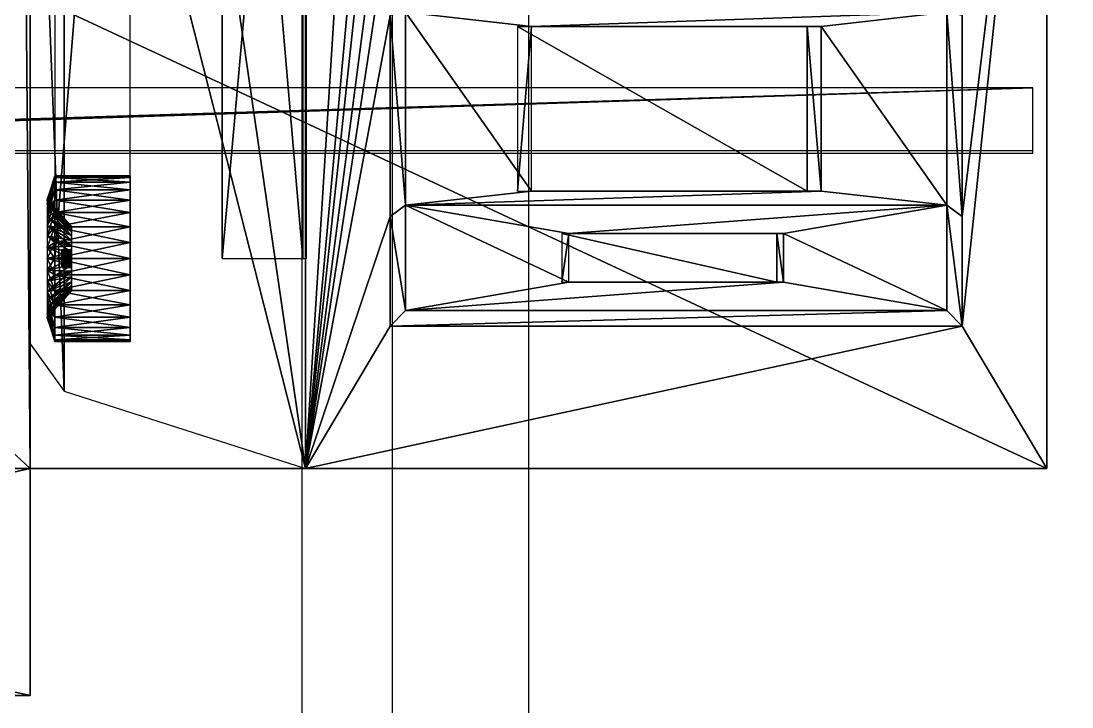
# Model space of a CAD drawing. Units: millimetres at full size, sheet at 1:50. Extents: x -9750 to 9750, y -6680 to 6675.
# Drawn here: x -78.2 to 153.6, y 1402.2 to 1553.4 of the extents above; entities that cross this region are included whole.
import ezdxf

# ---------------------------------------------------------------- set-up
doc = ezdxf.new("R2010")
doc.units = ezdxf.units.MM
doc.header["$LTSCALE"] = 50
doc.layers.add('0-9_部品実装', color=7, linetype='Continuous')
doc.layers.add('0-A_汎用オブジェクト（実装）', color=4, linetype='Continuous')

msp = doc.modelspace()

# ---------------------------------------------------------------- wipeouts: each hides what was drawn before it
msp.add_wipeout([(-3365.77, 3792.05), (-3365.77, -1764.95), (296.23, -1764.95), (296.23, -1764.95)])

# ---------------------------------------------------------------- next in the draw order: wipeouts: each hides what was drawn before it
msp.add_wipeout([(-3365.77, 3792.05), (296.23, -1764.95), (296.23, 3792.05), (296.23, 3792.05)])

# ---------------------------------------------------------------- next in the draw order: wipeouts: each hides what was drawn before it
msp.add_wipeout([(-301.16, 1390.21), (296.23, 1390.21), (296.23, 1434.41), (296.23, 1434.41)])

# ---------------------------------------------------------------- next in the draw order: wipeouts: each hides what was drawn before it
msp.add_wipeout([(-301.16, 1390.21), (296.23, 1434.41), (-291.9, 1434.41), (-291.9, 1434.41)])

# ---------------------------------------------------------------- next in the draw order: linework, layer by layer
at = {"layer": '0-A_汎用オブジェクト（実装）'}
for p, q in [((-300.31, 1404.72), (-76.12, 1404.72)), ((-76.12, 1404.72), (-300.31, 1404.72))]:
    msp.add_line(p, q, dxfattribs=at)

# ---------------------------------------------------------------- next in the draw order: wipeouts: each hides what was drawn before it
msp.add_wipeout([(-291.9, 1434.41), (296.23, 1434.41), (296.23, 1435.69), (296.23, 1435.69)])

# ---------------------------------------------------------------- next in the draw order: wipeouts: each hides what was drawn before it
msp.add_wipeout([(-291.9, 1434.41), (296.23, 1435.69), (-289.6, 1435.69), (-289.6, 1435.69)])

# ---------------------------------------------------------------- next in the draw order: wipeouts: each hides what was drawn before it
msp.add_wipeout([(-289.6, 1435.69), (296.23, 1435.69), (296.23, 1436.29), (296.23, 1436.29)])

# ---------------------------------------------------------------- next in the draw order: wipeouts: each hides what was drawn before it
msp.add_wipeout([(-289.6, 1435.69), (296.23, 1436.29), (-285.56, 1436.29), (-285.56, 1436.29)])

# ---------------------------------------------------------------- next in the draw order: wipeouts: each hides what was drawn before it
msp.add_wipeout([(-285.56, 1436.29), (296.23, 1436.29), (296.23, 1779.3), (296.23, 1779.3)])

# ---------------------------------------------------------------- next in the draw order: wipeouts: each hides what was drawn before it
msp.add_wipeout([(-285.56, 1436.29), (296.23, 1779.3), (-285.56, 1779.3), (-285.56, 1779.3)])

# ---------------------------------------------------------------- next in the draw order: linework, layer by layer
for p, q in [((-33.77, 1501.05), (-33.77, 1708.35)), ((-33.77, 1501.05), (-33.77, 1708.35)), ((-33.77, 1501.05), (-33.77, 1708.35)), ((-33.77, 1501.05), (-33.77, 1708.35)), ((-54.1, 1517.92), (-54.1, 1519.31)), ((-54.1, 1501.05), (-54.1, 1519.31)), ((-54.1, 1513.96), (-54.1, 1519.31)), ((-54.1, 1519.31), (-54.1, 1513.96)), ((-54.1, 1501.05), (-54.1, 1519.31)), ((-54.1, 1519.31), (-54.1, 1501.05)), ((-54.1, 1513.96), (-54.1, 1517.92)), ((-54.1, 1517.92), (-54.1, 1513.96)), ((-54.1, 1501.05), (-54.1, 1513.96)), ((-54.1, 1508.04), (-54.1, 1513.96)), ((-54.1, 1513.96), (-54.1, 1508.04)), ((-54.1, 1513.96), (-54.1, 1501.05)), ((-67.01, 1508.24), (-67.01, 1507.18)), ((-67.01, 1508.24), (-67.01, 1507.05)), ((-67.01, 1507.05), (-67.01, 1508.24)), ((-67.01, 1508.1), (-67.01, 1507.05)), ((-67.01, 1508.1), (-67.01, 1507.05)), ((-67.01, 1506.66), (-67.01, 1508.1)), ((-67.01, 1507.69), (-67.01, 1506.66)), ((-67.01, 1507.69), (-67.01, 1506.66)), ((-67.01, 1507.69), (-67.01, 1506.04)), ((-67.01, 1506.04), (-67.01, 1507.69)), ((-67.01, 1502.99), (-67.01, 1507.18)), ((-67.01, 1507.18), (-67.01, 1502.95)), ((-67.01, 1502.95), (-67.01, 1507.18)), ((-67.01, 1502.95), (-67.01, 1507.05)), ((-67.01, 1502.95), (-67.01, 1507.05)), ((-67.01, 1507.05), (-67.01, 1502.82)), ((-67.01, 1502.82), (-67.01, 1507.05)), ((-67.01, 1507.03), (-67.01, 1506.04)), ((-67.01, 1507.03), (-67.01, 1506.04)), ((-67.01, 1507.03), (-67.01, 1505.22)), ((-67.01, 1505.22), (-67.01, 1507.03)), ((-67.01, 1502.82), (-67.01, 1506.66)), ((-67.01, 1502.63), (-67.01, 1506.66)), ((-54.1, 1501.05), (-54.1, 1508.04)), ((-67.01, 1506.13), (-67.01, 1505.04)), ((-67.01, 1506.13), (-67.01, 1505.22)), ((-67.01, 1506.13), (-67.01, 1504.25)), ((-67.01, 1504.25), (-67.01, 1506.13)), ((-67.01, 1502.63), (-67.01, 1506.04)), ((-67.01, 1502.63), (-67.01, 1506.04)), ((-67.01, 1506.04), (-67.01, 1502.37)), ((-67.01, 1502.37), (-67.01, 1506.04)), ((-67.01, 1505.22), (-67.01, 1504.25)), ((-67.01, 1502.37), (-67.01, 1505.22)), ((-67.01, 1502.37), (-67.01, 1505.22)), ((-67.01, 1505.22), (-67.01, 1502.06)), ((-67.01, 1502.06), (-67.01, 1505.22)), ((-67.01, 1505.04), (-67.01, 1503.8)), ((-67.01, 1505.04), (-67.01, 1503.19)), ((-67.01, 1503.19), (-67.01, 1505.04)), ((-67.01, 1504.25), (-67.01, 1503.19)), ((-67.01, 1502.06), (-67.01, 1504.25)), ((-67.01, 1502.06), (-67.01, 1504.25)), ((-67.01, 1504.25), (-67.01, 1501.73)), ((-67.01, 1501.73), (-67.01, 1504.25)), ((-69.12, 1502.99), (-69.12, 1502.82)), ((-69.12, 1502.82), (-69.12, 1502.99)), ((-69.12, 1502.82), (-69.12, 1502.99)), ((-69.12, 1502.82), (-69.12, 1500.37)), ((-69.12, 1502.82), (-69.12, 1502.37)), ((-69.12, 1502.82), (-69.12, 1501.73)), ((-69.12, 1502.37), (-69.12, 1502.82)), ((-69.12, 1500.37), (-69.12, 1502.82)), ((-69.12, 1501.73), (-69.12, 1502.82)), ((-69.12, 1501.73), (-69.12, 1502.82)), ((-69.12, 1502.37), (-69.12, 1501.73)), ((-69.12, 1501.73), (-69.12, 1502.37)), ((-69.12, 1501.73), (-69.12, 1500.37)), ((-69.12, 1501.05), (-69.12, 1501.73)), ((-69.12, 1500.37), (-69.12, 1501.73)), ((-67.01, 1503.8), (-67.01, 1502.45)), ((-67.01, 1503.8), (-67.01, 1502.11)), ((-67.01, 1502.11), (-67.01, 1503.8)), ((-67.01, 1503.19), (-67.01, 1502.11)), ((-67.01, 1501.73), (-67.01, 1503.19)), ((-67.01, 1501.73), (-67.01, 1503.19)), ((-67.01, 1503.19), (-67.01, 1501.39)), ((-67.01, 1501.39), (-67.01, 1503.19)), ((-67.01, 1502.45), (-67.01, 1501.05)), ((-67.01, 1502.45), (-67.01, 1501.05)), ((-67.01, 1502.11), (-67.01, 1501.05)), ((-67.01, 1501.05), (-67.01, 1502.11)), ((-67.01, 1501.39), (-67.01, 1502.11)), ((-67.01, 1502.11), (-67.01, 1501.05)), ((-67.01, 1502.11), (-67.01, 1501.05)), ((-69.12, 1500.37), (-69.12, 1501.05)), ((-69.12, 1500.37), (-69.12, 1499.73)), ((-69.12, 1500.37), (-69.12, 1499.27)), ((-69.12, 1500.37), (-69.12, 1499.27)), ((-69.12, 1499.73), (-69.12, 1500.37)), ((-69.12, 1499.27), (-69.12, 1500.37)), ((-69.12, 1499.73), (-69.12, 1499.27)), ((-69.12, 1499.27), (-69.12, 1499.73)), ((-67.01, 1499.98), (-67.01, 1501.05)), ((-67.01, 1501.05), (-67.01, 1499.98)), ((-67.01, 1501.05), (-67.01, 1500.71)), ((-67.01, 1499.65), (-67.01, 1501.05)), ((-67.01, 1500.71), (-67.01, 1498.91)), ((-67.01, 1498.91), (-67.01, 1500.71)), ((-67.01, 1500.71), (-67.01, 1499.98)), ((-67.01, 1500.37), (-67.01, 1497.85)), ((-67.01, 1497.85), (-67.01, 1500.37)), ((-67.01, 1500.37), (-67.01, 1498.91)), ((-67.01, 1500.37), (-67.01, 1498.91)), ((-67.01, 1500.04), (-67.01, 1496.88)), ((-67.01, 1496.88), (-67.01, 1500.04)), ((-67.01, 1500.04), (-67.01, 1497.85)), ((-67.01, 1500.04), (-67.01, 1497.85)), ((-67.01, 1499.73), (-67.01, 1496.06)), ((-67.01, 1496.06), (-67.01, 1499.73)), ((-67.01, 1499.73), (-67.01, 1496.88)), ((-67.01, 1499.73), (-67.01, 1496.88)), ((-67.01, 1498.3), (-67.01, 1499.65)), ((-67.01, 1499.47), (-67.01, 1495.44)), ((-67.01, 1495.44), (-67.01, 1499.47)), ((-67.01, 1499.47), (-67.01, 1496.06)), ((-67.01, 1499.47), (-67.01, 1496.06)), ((-54.1, 1494.06), (-54.1, 1501.05)), ((-54.1, 1488.13), (-54.1, 1501.05)), ((-54.1, 1482.79), (-54.1, 1501.05)), ((-54.1, 1501.05), (-54.1, 1482.79)), ((-54.1, 1501.05), (-54.1, 1494.06)), ((-54.1, 1501.05), (-54.1, 1488.13)), ((-69.12, 1499.27), (-69.12, 1499.11)), ((-67.01, 1499.27), (-67.01, 1495.05)), ((-67.01, 1495.05), (-67.01, 1499.27)), ((-67.01, 1499.27), (-67.01, 1495.44)), ((-67.01, 1499.27), (-67.01, 1495.44)), ((-67.01, 1499.15), (-67.01, 1494.92)), ((-67.01, 1494.92), (-67.01, 1499.15)), ((-67.01, 1499.15), (-67.01, 1495.05)), ((-67.01, 1499.15), (-67.01, 1495.05)), ((-67.01, 1499.11), (-67.01, 1494.92)), ((-67.01, 1498.91), (-67.01, 1497.06)), ((-67.01, 1497.06), (-67.01, 1498.91)), ((-67.01, 1497.85), (-67.01, 1498.91)), ((-67.01, 1497.06), (-67.01, 1498.3)), ((-67.01, 1497.85), (-67.01, 1495.97)), ((-67.01, 1495.97), (-67.01, 1497.85)), ((-67.01, 1496.88), (-67.01, 1497.85)), ((-67.01, 1495.97), (-67.01, 1497.06)), ((-67.01, 1496.88), (-67.01, 1495.07)), ((-67.01, 1495.07), (-67.01, 1496.88)), ((-67.01, 1495.97), (-67.01, 1496.88)), ((-67.01, 1496.06), (-67.01, 1494.41)), ((-67.01, 1494.41), (-67.01, 1496.06)), ((-67.01, 1495.07), (-67.01, 1496.06)), ((-67.01, 1495.07), (-67.01, 1496.06)), ((-67.01, 1495.44), (-67.01, 1494)), ((-67.01, 1494), (-67.01, 1495.44)), ((-67.01, 1494.41), (-67.01, 1495.44)), ((-67.01, 1494.41), (-67.01, 1495.44)), ((-67.01, 1495.05), (-67.01, 1493.86)), ((-67.01, 1493.86), (-67.01, 1495.05)), ((-67.01, 1494), (-67.01, 1495.05)), ((-67.01, 1494), (-67.01, 1495.05)), ((-67.01, 1493.86), (-67.01, 1494.92)), ((-54.1, 1488.13), (-54.1, 1494.06)), ((-54.1, 1494.06), (-54.1, 1488.13)), ((-54.1, 1484.18), (-54.1, 1488.13)), ((-54.1, 1482.79), (-54.1, 1488.13)), ((-54.1, 1488.13), (-54.1, 1482.79)), ((-54.1, 1488.13), (-54.1, 1484.18)), ((-54.1, 1482.79), (-54.1, 1484.18)), ((-76.12, 1404.72), (-76.12, 1454.76))]:
    msp.add_line(p, q, dxfattribs=at)
for points in [[(-80.19, 1936.94), (-76.12, 1454.76), (-76.12, 1940.74)], [(-80.19, 1936.94), (-80.19, 1458.55), (-76.12, 1454.76), (-80.19, 1936.94), (-296.24, 1458.55), (-80.19, 1458.55)], [(-70.7, 1501.05), (-54.1, 1708.35), (-70.7, 1708.35)], [(-70.7, 1501.05), (-54.1, 1501.05), (-54.1, 1708.35)], [(-70.7, 1501.05), (-54.1, 1501.05), (-54.1, 1708.35), (-70.7, 1501.05), (-54.1, 1708.35), (-70.7, 1708.35)], [(-68.63, 1471.86), (-68.63, 1663.87), (-76.12, 1663.87)], [(-68.63, 1471.86), (-76.12, 1663.87), (-76.12, 1482.29)], [(-70.7, 1518.96), (-70.7, 1519.31), (-72.42, 1514.11)], [(-70.7, 1519.31), (-72.42, 1514.11), (-72.42, 1513.86)], [(-70.7, 1519.31), (-72.42, 1513.86), (-70.7, 1518.96)], [(-70.7, 1517.92), (-70.7, 1518.96), (-72.42, 1513.86)], [(-70.7, 1518.96), (-72.42, 1514.11), (-72.42, 1513.86)], [(-70.7, 1518.96), (-72.42, 1513.86), (-72.42, 1513.12)], [(-70.7, 1518.96), (-72.42, 1513.12), (-70.7, 1517.92)], [(-70.7, 1516.23), (-72.42, 1513.12), (-72.42, 1511.91), (-70.7, 1516.23), (-70.7, 1517.92), (-72.42, 1513.12)], [(-70.7, 1517.92), (-72.42, 1513.86), (-72.42, 1513.12)], [(-70.7, 1517.92), (-72.42, 1513.12), (-72.42, 1511.91)], [(-70.7, 1517.92), (-72.42, 1511.91), (-70.7, 1516.23)], [(-54.1, 1518.96), (-54.1, 1519.31), (-70.7, 1519.31)], [(-54.1, 1518.96), (-70.7, 1519.31), (-70.7, 1518.96)], [(-54.1, 1519.31), (-70.7, 1519.31), (-70.7, 1518.96)], [(-54.1, 1519.31), (-70.7, 1518.96), (-54.1, 1518.96)], [(-54.1, 1517.92), (-54.1, 1518.96), (-70.7, 1518.96)], [(-54.1, 1517.92), (-70.7, 1518.96), (-70.7, 1517.92)], [(-54.1, 1518.96), (-70.7, 1518.96), (-70.7, 1517.92)], [(-54.1, 1518.96), (-70.7, 1517.92), (-54.1, 1517.92)], [(-54.1, 1516.23), (-70.7, 1517.92), (-70.7, 1516.23)], [(-54.1, 1516.23), (-54.1, 1517.92), (-70.7, 1517.92)], [(-54.1, 1517.92), (-70.7, 1516.23), (-54.1, 1516.23)], [(-54.1, 1517.92), (-70.7, 1517.92), (-70.7, 1516.23)], [(-54.1, 1517.92), (-54.1, 1519.31), (-54.1, 1518.96)], [(-70.7, 1513.96), (-72.42, 1511.91), (-72.42, 1510.28), (-70.7, 1513.96), (-70.7, 1516.23), (-72.42, 1511.91)], [(-70.7, 1516.23), (-72.42, 1511.91), (-72.42, 1510.28)], [(-70.7, 1516.23), (-72.42, 1510.28), (-70.7, 1513.96)], [(-54.1, 1513.96), (-54.1, 1516.23), (-70.7, 1516.23), (-54.1, 1513.96), (-70.7, 1516.23), (-70.7, 1513.96)], [(-54.1, 1516.23), (-70.7, 1513.96), (-54.1, 1513.96)], [(-54.1, 1516.23), (-70.7, 1516.23), (-70.7, 1513.96)], [(-72.42, 1513.86), (-67.01, 1508.24), (-72.42, 1514.11)], [(-72.42, 1514.11), (-67.01, 1508.1), (-67.01, 1508.24)], [(-72.42, 1514.11), (-72.42, 1513.86), (-67.01, 1508.1)], [(-70.7, 1511.2), (-70.7, 1513.96), (-72.42, 1510.28), (-70.7, 1511.2), (-72.42, 1510.28), (-72.42, 1508.31)], [(-70.7, 1513.96), (-72.42, 1510.28), (-72.42, 1508.31)], [(-70.7, 1513.96), (-72.42, 1508.31), (-70.7, 1511.2)], [(-72.42, 1513.12), (-67.01, 1508.1), (-72.42, 1513.86), (-72.42, 1513.12), (-67.01, 1507.69), (-67.01, 1508.1)], [(-72.42, 1513.86), (-67.01, 1508.1), (-67.01, 1508.24)], [(-72.42, 1513.86), (-67.01, 1507.69), (-67.01, 1508.1)], [(-72.42, 1513.86), (-72.42, 1513.12), (-67.01, 1507.69)], [(-54.1, 1511.2), (-70.7, 1513.96), (-70.7, 1511.2)], [(-54.1, 1511.2), (-54.1, 1513.96), (-70.7, 1513.96)], [(-54.1, 1513.96), (-70.7, 1513.96), (-70.7, 1511.2)], [(-54.1, 1513.96), (-70.7, 1511.2), (-54.1, 1511.2)], [(-72.42, 1511.91), (-67.01, 1507.69), (-72.42, 1513.12)], [(-72.42, 1513.12), (-67.01, 1507.03), (-67.01, 1507.69)], [(-72.42, 1513.12), (-72.42, 1511.91), (-67.01, 1507.03)], [(-72.42, 1510.28), (-67.01, 1507.03), (-72.42, 1511.91)], [(-72.42, 1511.91), (-67.01, 1507.03), (-67.01, 1507.69)], [(-72.42, 1511.91), (-67.01, 1506.13), (-67.01, 1507.03)], [(-72.42, 1511.91), (-72.42, 1510.28), (-67.01, 1506.13)], [(-70.7, 1508.04), (-72.42, 1508.31), (-72.42, 1506.05), (-70.7, 1508.04), (-70.7, 1511.2), (-72.42, 1508.31)], [(-70.7, 1511.2), (-72.42, 1508.31), (-72.42, 1506.05)], [(-70.7, 1511.2), (-72.42, 1506.05), (-70.7, 1508.04)], [(-54.1, 1508.04), (-54.1, 1511.2), (-70.7, 1511.2), (-54.1, 1508.04), (-70.7, 1511.2), (-70.7, 1508.04)], [(-54.1, 1511.2), (-70.7, 1511.2), (-70.7, 1508.04), (-54.1, 1511.2), (-70.7, 1508.04), (-54.1, 1508.04)], [(-72.42, 1508.31), (-67.01, 1506.13), (-72.42, 1510.28)], [(-72.42, 1510.28), (-67.01, 1506.13), (-67.01, 1507.03)], [(-72.42, 1510.28), (-67.01, 1505.04), (-67.01, 1506.13)], [(-72.42, 1510.28), (-72.42, 1508.31), (-67.01, 1505.04)], [(-72.42, 1506.05), (-67.01, 1505.04), (-72.42, 1508.31)], [(-72.42, 1508.31), (-67.01, 1505.04), (-67.01, 1506.13)], [(-72.42, 1508.31), (-67.01, 1503.8), (-67.01, 1505.04)], [(-72.42, 1508.31), (-72.42, 1506.05), (-67.01, 1503.8)], [(-70.7, 1504.61), (-70.7, 1508.04), (-72.42, 1506.05)], [(-70.7, 1508.04), (-72.42, 1506.05), (-72.42, 1503.6)], [(-70.7, 1508.04), (-72.42, 1503.6), (-70.7, 1504.61)], [(-54.1, 1504.61), (-70.7, 1508.04), (-70.7, 1504.61)], [(-54.1, 1504.61), (-54.1, 1508.04), (-70.7, 1508.04)], [(-54.1, 1508.04), (-70.7, 1508.04), (-70.7, 1504.61)], [(-54.1, 1508.04), (-70.7, 1504.61), (-54.1, 1504.61)], [(-70.7, 1504.61), (-72.42, 1506.05), (-72.42, 1503.6)], [(-72.42, 1503.6), (-67.01, 1503.8), (-72.42, 1506.05)], [(-72.42, 1506.05), (-67.01, 1503.8), (-67.01, 1505.04)], [(-72.42, 1506.05), (-67.01, 1502.45), (-67.01, 1503.8)], [(-72.42, 1506.05), (-72.42, 1503.6), (-67.01, 1502.45)], [(-70.7, 1501.05), (-72.42, 1503.6), (-72.42, 1501.05), (-70.7, 1501.05), (-70.7, 1504.61), (-72.42, 1503.6)], [(-70.7, 1504.61), (-72.42, 1503.6), (-72.42, 1501.05)], [(-70.7, 1504.61), (-72.42, 1501.05), (-70.7, 1501.05)], [(-54.1, 1501.05), (-70.7, 1504.61), (-70.7, 1501.05)], [(-54.1, 1501.05), (-54.1, 1504.61), (-70.7, 1504.61)], [(-54.1, 1504.61), (-70.7, 1504.61), (-70.7, 1501.05), (-54.1, 1504.61), (-70.7, 1501.05), (-54.1, 1501.05)], [(-72.42, 1503.6), (-67.01, 1502.45), (-67.01, 1503.8)], [(-72.42, 1501.05), (-67.01, 1502.45), (-72.42, 1503.6)], [(-72.42, 1503.6), (-67.01, 1501.05), (-67.01, 1502.45)], [(-72.42, 1503.6), (-72.42, 1501.05), (-67.01, 1501.05)], [(-72.42, 1501.05), (-67.01, 1501.05), (-67.01, 1502.45)], [(-67.01, 1502.95), (-67.01, 1502.99), (-69.12, 1502.99)], [(-67.01, 1502.95), (-69.12, 1502.99), (-69.12, 1502.95)], [(-67.01, 1502.99), (-69.12, 1502.95), (-67.01, 1502.95)], [(-67.01, 1502.99), (-69.12, 1502.99), (-69.12, 1502.95)], [(-67.01, 1502.82), (-69.12, 1502.95), (-69.12, 1502.82)], [(-67.01, 1502.95), (-69.12, 1502.82), (-67.01, 1502.82)], [(-67.01, 1502.95), (-69.12, 1502.95), (-69.12, 1502.82)], [(-67.01, 1502.63), (-69.12, 1502.82), (-69.12, 1502.63), (-67.01, 1502.63), (-67.01, 1502.82), (-69.12, 1502.82)], [(-67.01, 1502.82), (-69.12, 1502.63), (-67.01, 1502.63)], [(-67.01, 1502.82), (-69.12, 1502.82), (-69.12, 1502.63)], [(-67.01, 1502.37), (-67.01, 1502.63), (-69.12, 1502.63), (-67.01, 1502.37), (-69.12, 1502.63), (-69.12, 1502.37)], [(-67.01, 1502.63), (-69.12, 1502.37), (-67.01, 1502.37)], [(-67.01, 1502.63), (-69.12, 1502.63), (-69.12, 1502.37)], [(-67.01, 1502.06), (-67.01, 1502.37), (-69.12, 1502.37)], [(-67.01, 1502.06), (-69.12, 1502.37), (-69.12, 1502.06)], [(-67.01, 1502.37), (-69.12, 1502.06), (-67.01, 1502.06)], [(-67.01, 1502.37), (-69.12, 1502.37), (-69.12, 1502.06)], [(-67.01, 1501.73), (-67.01, 1502.06), (-69.12, 1502.06), (-67.01, 1501.73), (-69.12, 1502.06), (-69.12, 1501.73)], [(-67.01, 1502.06), (-69.12, 1501.73), (-67.01, 1501.73)], [(-67.01, 1502.06), (-69.12, 1502.06), (-69.12, 1501.73)], [(-67.01, 1501.39), (-67.01, 1501.73), (-69.12, 1501.73)], [(-67.01, 1501.39), (-69.12, 1501.73), (-69.12, 1501.39)], [(-67.01, 1501.73), (-69.12, 1501.73), (-69.12, 1501.39), (-67.01, 1501.73), (-69.12, 1501.39), (-67.01, 1501.39)], [(-70.7, 1497.49), (-70.7, 1501.05), (-72.42, 1501.05)], [(-70.7, 1497.49), (-72.42, 1501.05), (-72.42, 1498.5)], [(-72.42, 1498.5), (-67.01, 1501.05), (-72.42, 1501.05)], [(-72.42, 1498.5), (-67.01, 1499.65), (-67.01, 1501.05)], [(-72.42, 1501.05), (-67.01, 1499.65), (-67.01, 1501.05), (-72.42, 1501.05), (-72.42, 1498.5), (-67.01, 1499.65)], [(-70.7, 1501.05), (-72.42, 1498.5), (-70.7, 1497.49)], [(-70.7, 1501.05), (-72.42, 1501.05), (-72.42, 1498.5)], [(-72.42, 1496.05), (-67.01, 1499.65), (-72.42, 1498.5)], [(-72.42, 1496.05), (-67.01, 1498.3), (-67.01, 1499.65)], [(-72.42, 1498.5), (-67.01, 1498.3), (-67.01, 1499.65)], [(-54.1, 1497.49), (-54.1, 1501.05), (-70.7, 1501.05)], [(-54.1, 1497.49), (-70.7, 1501.05), (-70.7, 1497.49)], [(-54.1, 1501.05), (-70.7, 1501.05), (-70.7, 1497.49), (-54.1, 1501.05), (-70.7, 1497.49), (-54.1, 1497.49)], [(-67.01, 1501.05), (-67.01, 1501.39), (-69.12, 1501.39), (-67.01, 1501.05), (-69.12, 1501.39), (-69.12, 1501.05)], [(-67.01, 1501.39), (-69.12, 1501.05), (-67.01, 1501.05)], [(-67.01, 1501.39), (-69.12, 1501.39), (-69.12, 1501.05)], [(-67.01, 1500.71), (-67.01, 1501.05), (-69.12, 1501.05)], [(-67.01, 1500.71), (-69.12, 1501.05), (-69.12, 1500.71)], [(-67.01, 1501.05), (-69.12, 1500.71), (-67.01, 1500.71)], [(-67.01, 1501.05), (-69.12, 1501.05), (-69.12, 1500.71)], [(-67.01, 1500.37), (-69.12, 1500.71), (-69.12, 1500.37), (-67.01, 1500.37), (-67.01, 1500.71), (-69.12, 1500.71)], [(-67.01, 1500.71), (-69.12, 1500.37), (-67.01, 1500.37)], [(-67.01, 1500.71), (-69.12, 1500.71), (-69.12, 1500.37)], [(-67.01, 1500.04), (-69.12, 1500.37), (-69.12, 1500.04), (-67.01, 1500.04), (-67.01, 1500.37), (-69.12, 1500.37)], [(-67.01, 1500.37), (-69.12, 1500.37), (-69.12, 1500.04), (-67.01, 1500.37), (-69.12, 1500.04), (-67.01, 1500.04)], [(-67.01, 1499.73), (-67.01, 1500.04), (-69.12, 1500.04), (-67.01, 1499.73), (-69.12, 1500.04), (-69.12, 1499.73)], [(-67.01, 1500.04), (-69.12, 1500.04), (-69.12, 1499.73), (-67.01, 1500.04), (-69.12, 1499.73), (-67.01, 1499.73)], [(-67.01, 1499.47), (-67.01, 1499.73), (-69.12, 1499.73), (-67.01, 1499.47), (-69.12, 1499.73), (-69.12, 1499.47)], [(-67.01, 1499.73), (-69.12, 1499.47), (-67.01, 1499.47)], [(-67.01, 1499.73), (-69.12, 1499.73), (-69.12, 1499.47)], [(-67.01, 1499.27), (-67.01, 1499.47), (-69.12, 1499.47)], [(-67.01, 1499.27), (-69.12, 1499.47), (-69.12, 1499.27)], [(-67.01, 1499.47), (-69.12, 1499.27), (-67.01, 1499.27)], [(-67.01, 1499.47), (-69.12, 1499.47), (-69.12, 1499.27)], [(-70.7, 1494.06), (-70.7, 1497.49), (-72.42, 1498.5)], [(-70.7, 1494.06), (-72.42, 1498.5), (-72.42, 1496.05)], [(-72.42, 1498.5), (-72.42, 1496.05), (-67.01, 1498.3)], [(-70.7, 1497.49), (-72.42, 1498.5), (-72.42, 1496.05)], [(-72.42, 1493.79), (-67.01, 1498.3), (-72.42, 1496.05)], [(-72.42, 1493.79), (-67.01, 1497.06), (-67.01, 1498.3)], [(-72.42, 1496.05), (-67.01, 1497.06), (-67.01, 1498.3), (-72.42, 1496.05), (-72.42, 1493.79), (-67.01, 1497.06)], [(-70.7, 1497.49), (-72.42, 1496.05), (-70.7, 1494.06)], [(-72.42, 1491.81), (-67.01, 1497.06), (-72.42, 1493.79)], [(-72.42, 1491.81), (-67.01, 1495.97), (-67.01, 1497.06)], [(-72.42, 1493.79), (-67.01, 1495.97), (-67.01, 1497.06), (-72.42, 1493.79), (-72.42, 1491.81), (-67.01, 1495.97)], [(-54.1, 1494.06), (-54.1, 1497.49), (-70.7, 1497.49), (-54.1, 1494.06), (-70.7, 1497.49), (-70.7, 1494.06)], [(-54.1, 1497.49), (-70.7, 1497.49), (-70.7, 1494.06), (-54.1, 1497.49), (-70.7, 1494.06), (-54.1, 1494.06)], [(-67.01, 1499.15), (-69.12, 1499.27), (-69.12, 1499.15), (-67.01, 1499.15), (-67.01, 1499.27), (-69.12, 1499.27)], [(-67.01, 1499.27), (-69.12, 1499.27), (-69.12, 1499.15)], [(-67.01, 1499.27), (-69.12, 1499.15), (-67.01, 1499.15)], [(-67.01, 1499.11), (-69.12, 1499.15), (-69.12, 1499.11), (-67.01, 1499.11), (-67.01, 1499.15), (-69.12, 1499.15)], [(-67.01, 1499.15), (-69.12, 1499.11), (-67.01, 1499.11)], [(-67.01, 1499.15), (-69.12, 1499.15), (-69.12, 1499.11)], [(-70.7, 1490.9), (-70.7, 1494.06), (-72.42, 1496.05)], [(-70.7, 1490.9), (-72.42, 1496.05), (-72.42, 1493.79)], [(-70.7, 1494.06), (-72.42, 1496.05), (-72.42, 1493.79)], [(-72.42, 1490.19), (-67.01, 1495.97), (-72.42, 1491.81)], [(-72.42, 1490.19), (-67.01, 1495.07), (-67.01, 1495.97)], [(-72.42, 1491.81), (-72.42, 1490.19), (-67.01, 1495.07), (-72.42, 1491.81), (-67.01, 1495.07), (-67.01, 1495.97)], [(-72.42, 1488.98), (-67.01, 1495.07), (-72.42, 1490.19)], [(-72.42, 1488.98), (-67.01, 1494.41), (-67.01, 1495.07)], [(-72.42, 1490.19), (-67.01, 1494.41), (-67.01, 1495.07), (-72.42, 1490.19), (-72.42, 1488.98), (-67.01, 1494.41)], [(-72.42, 1488.24), (-67.01, 1494.41), (-72.42, 1488.98)], [(-72.42, 1488.24), (-67.01, 1494), (-67.01, 1494.41)], [(-72.42, 1488.98), (-67.01, 1494), (-67.01, 1494.41)], [(-70.7, 1494.06), (-72.42, 1493.79), (-70.7, 1490.9)], [(-72.42, 1487.99), (-67.01, 1493.86), (-67.01, 1494), (-72.42, 1487.99), (-67.01, 1494), (-72.42, 1488.24)], [(-72.42, 1488.24), (-72.42, 1487.99), (-67.01, 1493.86), (-72.42, 1488.24), (-67.01, 1493.86), (-67.01, 1494)], [(-72.42, 1488.98), (-72.42, 1488.24), (-67.01, 1494)], [(-70.7, 1488.13), (-70.7, 1490.9), (-72.42, 1493.79)], [(-70.7, 1488.13), (-72.42, 1493.79), (-72.42, 1491.81)], [(-70.7, 1490.9), (-72.42, 1493.79), (-72.42, 1491.81)], [(-54.1, 1490.9), (-54.1, 1494.06), (-70.7, 1494.06), (-54.1, 1490.9), (-70.7, 1494.06), (-70.7, 1490.9)], [(-54.1, 1494.06), (-70.7, 1494.06), (-70.7, 1490.9), (-54.1, 1494.06), (-70.7, 1490.9), (-54.1, 1490.9)], [(-70.7, 1485.86), (-70.7, 1488.13), (-72.42, 1491.81)], [(-70.7, 1485.86), (-72.42, 1491.81), (-72.42, 1490.19)], [(-70.7, 1488.13), (-72.42, 1491.81), (-72.42, 1490.19)], [(-70.7, 1490.9), (-72.42, 1491.81), (-70.7, 1488.13)], [(-70.7, 1484.18), (-70.7, 1485.86), (-72.42, 1490.19)], [(-70.7, 1484.18), (-72.42, 1490.19), (-72.42, 1488.98)], [(-70.7, 1485.86), (-72.42, 1490.19), (-72.42, 1488.98)], [(-70.7, 1488.13), (-72.42, 1490.19), (-70.7, 1485.86)], [(-54.1, 1488.13), (-70.7, 1490.9), (-70.7, 1488.13)], [(-54.1, 1488.13), (-54.1, 1490.9), (-70.7, 1490.9)], [(-54.1, 1490.9), (-70.7, 1490.9), (-70.7, 1488.13), (-54.1, 1490.9), (-70.7, 1488.13), (-54.1, 1488.13)], [(-70.7, 1483.14), (-70.7, 1484.18), (-72.42, 1488.98)], [(-70.7, 1483.14), (-72.42, 1488.98), (-72.42, 1488.24)], [(-70.7, 1484.18), (-72.42, 1488.98), (-72.42, 1488.24)], [(-70.7, 1485.86), (-72.42, 1488.98), (-70.7, 1484.18)], [(-70.7, 1482.79), (-72.42, 1488.24), (-72.42, 1487.99), (-70.7, 1482.79), (-70.7, 1483.14), (-72.42, 1488.24)], [(-70.7, 1483.14), (-72.42, 1488.24), (-72.42, 1487.99)], [(-70.7, 1484.18), (-72.42, 1488.24), (-70.7, 1483.14)], [(-70.7, 1483.14), (-72.42, 1487.99), (-70.7, 1482.79)], [(-54.1, 1485.86), (-54.1, 1488.13), (-70.7, 1488.13)], [(-54.1, 1485.86), (-70.7, 1488.13), (-70.7, 1485.86)], [(-54.1, 1488.13), (-70.7, 1488.13), (-70.7, 1485.86)], [(-54.1, 1488.13), (-70.7, 1485.86), (-54.1, 1485.86)], [(-54.1, 1484.18), (-54.1, 1485.86), (-70.7, 1485.86)], [(-54.1, 1484.18), (-70.7, 1485.86), (-70.7, 1484.18)], [(-54.1, 1485.86), (-70.7, 1484.18), (-54.1, 1484.18)], [(-54.1, 1485.86), (-70.7, 1485.86), (-70.7, 1484.18)], [(-54.1, 1483.14), (-54.1, 1484.18), (-70.7, 1484.18)], [(-54.1, 1483.14), (-70.7, 1484.18), (-70.7, 1483.14)], [(-54.1, 1484.18), (-70.7, 1483.14), (-54.1, 1483.14)], [(-54.1, 1484.18), (-70.7, 1484.18), (-70.7, 1483.14)], [(-54.1, 1482.79), (-54.1, 1483.14), (-70.7, 1483.14)], [(-54.1, 1482.79), (-70.7, 1483.14), (-70.7, 1482.79)], [(-54.1, 1483.14), (-70.7, 1483.14), (-70.7, 1482.79), (-54.1, 1483.14), (-70.7, 1482.79), (-54.1, 1482.79)], [(-54.1, 1482.79), (-54.1, 1484.18), (-54.1, 1483.14)], [(-80.19, 1458.55), (-300.31, 1454.76), (-76.12, 1454.76)], [(-300.31, 1454.76), (-300.31, 1404.72), (-76.12, 1404.72)], [(-300.31, 1454.76), (-76.12, 1404.72), (-76.12, 1454.76)], [(-76.12, 1454.76), (-300.31, 1404.72), (-76.12, 1404.72)], [(-76.12, 1454.76), (-300.31, 1454.76), (-300.31, 1404.72), (-76.12, 1454.76), (-76.12, 1404.72)]]:
    msp.add_lwpolyline(points, close=True, dxfattribs=at)
for points in [[(-67.01, 1502.82), (-67.01, 1502.95), (-69.12, 1502.95), (-67.01, 1502.82), (-67.01, 1506.66)], [(-67.01, 1508.1), (-67.01, 1506.66), (-67.01, 1502.63)], [(-54.1, 1508.04), (-54.1, 1501.05), (-54.1, 1482.79)], [(-69.12, 1501.73), (-69.12, 1501.05), (-69.12, 1500.37)], [(-69.12, 1499.27), (-69.12, 1501.73), (-69.12, 1499.27)], [(-67.01, 1498.91), (-67.01, 1499.98), (-67.01, 1501.05), (-67.01, 1502.45)], [(-67.01, 1499.98), (-67.01, 1501.05), (-67.01, 1501.39)], [(-67.01, 1501.05), (-67.01, 1499.65), (-67.01, 1501.05)], [(-67.01, 1499.98), (-67.01, 1498.3), (-67.01, 1499.98)], [(-69.12, 1499.11), (-69.12, 1499.27), (-69.12, 1499.11)]]:
    msp.add_lwpolyline(points, dxfattribs=at)

# ---------------------------------------------------------------- next in the draw order: wipeouts: each hides what was drawn before it
msp.add_wipeout([(283.73, 2707.35), (-16.27, 2707.35), (-16.27, 907.35), (-16.27, 907.35)])

# ---------------------------------------------------------------- next in the draw order: wipeouts: each hides what was drawn before it
msp.add_wipeout([(283.73, 2707.35), (-16.27, 907.35), (283.73, 907.35), (283.73, 907.35)])

# ---------------------------------------------------------------- next in the draw order: linework, layer by layer
at = {"layer": '0-9_部品実装', "color": 4}
msp.add_line((33.73, 1827.35), (33.73, 940.35), dxfattribs=at)
for points in [[(283.73, 2707.35), (-16.27, 2707.35), (-16.27, 1333.9)], [(3.73, 1333.9), (3.73, 1877.35), (33.73, 1877.35)]]:
    msp.add_lwpolyline(points, dxfattribs=at)
at = {"layer": '0-A_汎用オブジェクト（実装）'}
for p, q in [((-15.43, 1454.76), (-15.43, 1872.98)), ((-15.43, 1454.76), (-15.43, 1872.98)), ((148.06, 1663.87), (148.06, 1454.76)), ((148.06, 1454.76), (148.06, 1663.87)), ((148.06, 1454.76), (148.06, 1663.87)), ((148.06, 1663.87), (148.06, 1454.76)), ((31.32, 1552.24), (98.25, 1552.24)), ((98.25, 1552.24), (31.32, 1552.24)), ((144.95, 1538.69), (-301.94, 1538.69)), ((144.95, 1538.69), (-301.94, 1538.69)), ((144.95, 1524.3), (144.95, 1538.69)), ((144.95, 1524.3), (144.95, 1538.69)), ((31.32, 1515.9), (95.18, 1515.9)), ((34.39, 1515.9), (98.25, 1515.9)), ((41.09, 1506.58), (90.01, 1506.58)), ((90.01, 1506.58), (41.09, 1506.58)), ((41.09, 1495.83), (88.48, 1495.83)), ((42.62, 1495.83), (90.01, 1495.83)), ((-76.12, 1454.76), (-15.43, 1454.76)), ((-15.43, 1454.76), (-76.12, 1454.76)), ((-15.43, 1454.76), (-76.12, 1454.76)), ((-76.12, 1454.76), (-15.43, 1454.76)), ((148.06, 1454.76), (-15.43, 1454.76)), ((-15.43, 1454.76), (148.06, 1454.76))]:
    msp.add_line(p, q, dxfattribs=at)
for points in [[(-76.12, 1872.98), (-76.12, 1454.76), (-15.43, 1454.76)], [(-76.12, 1872.98), (-15.43, 1454.76), (-15.43, 1872.98)], [(-68.63, 1663.87), (-15.43, 1454.76), (-15.43, 1872.98)], [(3.27, 1751.85), (-15.43, 1872.98), (-15.43, 1454.76)], [(3.27, 1659.57), (3.27, 1751.85), (-15.43, 1454.76)], [(-33.77, 1501.05), (-15.17, 1501.05), (-15.17, 1708.35), (-33.77, 1501.05), (-15.17, 1708.35), (-33.77, 1708.35)], [(-15.98, 1501.05), (-33.77, 1708.35), (-33.77, 1501.05)], [(-15.98, 1501.05), (-15.98, 1708.35), (-33.77, 1708.35)], [(-15.98, 1501.05), (-15.98, 1708.35), (-33.77, 1708.35), (-15.98, 1501.05), (-33.77, 1708.35), (-33.77, 1501.05)], [(-300.31, 1663.87), (148.06, 1454.76), (148.06, 1663.87)], [(-300.31, 1663.87), (-300.31, 1454.76), (148.06, 1454.76)], [(-68.63, 1663.87), (-68.63, 1471.86), (-15.43, 1454.76)], [(129.37, 1510.32), (129.37, 1486.19), (148.06, 1663.87)], [(129.37, 1486.19), (148.06, 1454.76), (148.06, 1663.87)], [(129.37, 1554.62), (129.37, 1510.32), (148.06, 1663.87)], [(3.27, 1628.78), (3.27, 1659.57), (-15.43, 1454.76)], [(3.27, 1598), (3.27, 1628.78), (-15.43, 1454.76)], [(-15.43, 1454.76), (3.27, 1554.62), (3.27, 1577.47), (-15.43, 1454.76), (3.27, 1577.47), (3.27, 1598), (-15.43, 1454.76), (3.27, 1486.19), (3.27, 1510.32)], [(6.61, 1512.8), (6.61, 1555.35), (3.27, 1554.62), (6.61, 1512.8), (3.27, 1554.62), (3.27, 1510.32)], [(34.39, 1515.9), (6.61, 1555.35), (6.61, 1512.8), (34.39, 1515.9), (34.39, 1552.24), (6.61, 1555.35)], [(34.39, 1552.24), (98.25, 1552.24), (126.02, 1555.35), (34.39, 1552.24), (126.02, 1555.35), (6.61, 1555.35)], [(98.25, 1552.24), (98.25, 1515.9), (126.02, 1512.8), (98.25, 1552.24), (126.02, 1512.8), (126.02, 1555.35)], [(126.02, 1555.35), (126.02, 1512.8), (129.37, 1510.32), (126.02, 1555.35), (129.37, 1510.32), (129.37, 1554.62)], [(-15.43, 1454.76), (3.27, 1510.32), (3.27, 1554.62)], [(34.39, 1552.24), (31.32, 1515.9), (34.39, 1515.9)], [(34.39, 1552.24), (31.32, 1552.24), (31.32, 1515.9)], [(31.32, 1552.24), (31.32, 1515.9), (95.18, 1515.9), (31.32, 1552.24), (95.18, 1515.9), (95.18, 1552.24)], [(98.25, 1515.9), (95.18, 1552.24), (95.18, 1515.9)], [(98.25, 1515.9), (98.25, 1552.24), (95.18, 1552.24)], [(144.95, 1538.69), (-301.94, 1538.69), (-301.94, 1524.91)], [(144.95, 1538.69), (-301.94, 1524.91), (144.95, 1524.91)], [(-301.94, 1524.3), (144.95, 1538.69), (-301.94, 1538.69)], [(-301.94, 1524.3), (144.95, 1524.3), (144.95, 1538.69)], [(98.25, 1515.9), (34.39, 1515.9), (6.61, 1512.8)], [(98.25, 1515.9), (6.61, 1512.8), (126.02, 1512.8)], [(6.61, 1489.62), (6.61, 1512.8), (3.27, 1510.32)], [(42.62, 1495.83), (42.62, 1506.58), (6.61, 1512.8), (42.62, 1495.83), (6.61, 1512.8), (6.61, 1489.62)], [(42.62, 1506.58), (90.01, 1506.58), (126.02, 1512.8), (42.62, 1506.58), (126.02, 1512.8), (6.61, 1512.8)], [(90.01, 1506.58), (126.02, 1489.62), (126.02, 1512.8)], [(126.02, 1512.8), (126.02, 1489.62), (129.37, 1486.19), (126.02, 1512.8), (129.37, 1486.19), (129.37, 1510.32)], [(6.61, 1489.62), (3.27, 1510.32), (3.27, 1486.19)], [(42.62, 1506.58), (41.09, 1495.83), (42.62, 1495.83)], [(42.62, 1506.58), (41.09, 1506.58), (41.09, 1495.83)], [(41.09, 1506.58), (88.48, 1495.83), (88.48, 1506.58)], [(41.09, 1506.58), (41.09, 1495.83), (88.48, 1495.83)], [(90.01, 1495.83), (88.48, 1506.58), (88.48, 1495.83)], [(90.01, 1495.83), (90.01, 1506.58), (88.48, 1506.58)], [(90.01, 1506.58), (90.01, 1495.83), (126.02, 1489.62)], [(90.01, 1495.83), (42.62, 1495.83), (6.61, 1489.62)], [(90.01, 1495.83), (6.61, 1489.62), (126.02, 1489.62)], [(126.02, 1489.62), (6.61, 1489.62), (3.27, 1486.19)], [(126.02, 1489.62), (3.27, 1486.19), (129.37, 1486.19)], [(129.37, 1486.19), (3.27, 1486.19), (-15.43, 1454.76)], [(129.37, 1486.19), (-15.43, 1454.76), (148.06, 1454.76)]]:
    msp.add_lwpolyline(points, close=True, dxfattribs=at)
for points in [[(-15.98, 1501.05), (-15.98, 1708.35), (-15.98, 1501.05)], [(148.06, 1663.87), (148.06, 1454.76), (148.06, 1663.87)], [(148.06, 1454.76), (-15.43, 1454.76), (148.06, 1454.76)], [(-15.43, 1454.76), (148.06, 1454.76), (-15.43, 1454.76)]]:
    msp.add_lwpolyline(points, dxfattribs=at)

doc.saveas('drawing.dxf')
